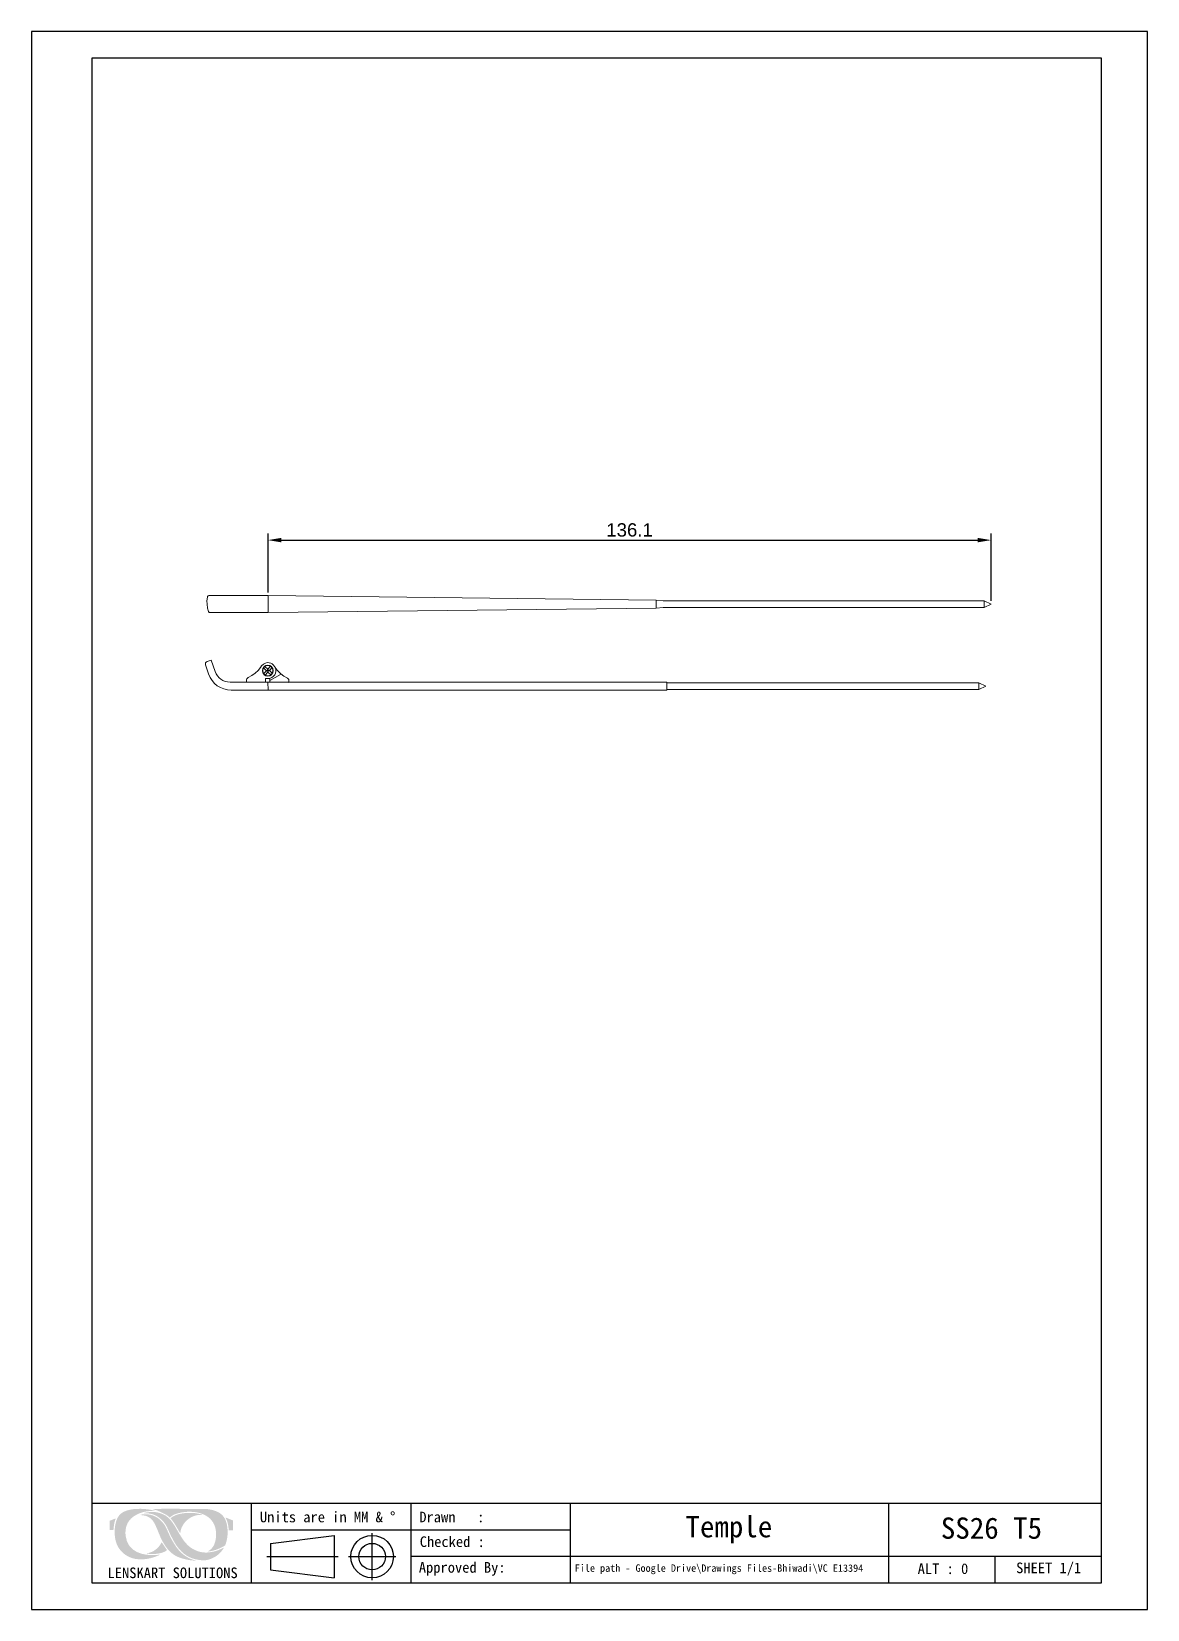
# Model space of a CAD drawing. Header units: millimetres. Extents: x 2718 to 2928, y 1148 to 1445.
import ezdxf

# ---------------------------------------------------------------- set-up
doc = ezdxf.new("R2010")
doc.units = ezdxf.units.MM
doc.linetypes.add('CENTER2', pattern=[28.575, 19.05, -3.175, 3.175, -3.175])
doc.layers.add('Center Line', color=2, linetype='CENTER2')
doc.layers.add('图框-线条', color=7, linetype='Continuous')
doc.layers.add('绘图层', color=7, linetype='Continuous', lineweight=15)
doc.styles.get("Standard").update_dxf_attribs({"font": 'arial.ttf'})
doc.styles.add('宋体', font='SimSun.ttf')
doc.styles.add('样式 1', font='romant.shx')
doc.dimstyles.new('ISO-25$0', dxfattribs={"dimtxt": 2.5, "dimasz": 2.5, "dimexe": 0.5, "dimexo": 1, "dimgap": 1, "dimtad": 0, "dimtih": 1, "dimtoh": 1, "dimdec": 1, "dimzin": 10, "dimdsep": 46, "dimlunit": 6, "dimtxsty": '样式 1', "dimcen": 0, "dimclrd": 256, "dimclre": 256, "dimclrt": 7, "dimazin": 0, "dimtfac": 1, "dimtdec": 1, "dimtofl": 0, "dimtmove": 0, "dimatfit": 0, "dimfxl": 1, "dimtolj": 1, "dimtzin": 10, "dimarcsym": 0})

# ---------------------------------------------------------------- blocks, each defined once
blk = doc.blocks.new('gqqgq')
at = {"color": 7, "lineweight": 13}
for points in [[(538.95, 7.71), (538.61, 7.71), (538.67, 4.14), (539.31, 4.14)], [(538.95, 7.71), (539.14, 7.69), (539.31, 7.59), (539.41, 7.44), (539.79, 6.78), (540.24, 6.17), (540.77, 5.62), (541.38, 5.15)], [(538.99, 4.14), (540.09, 6.15)], [(538.67, 3.33), (538.65, -0.25), (539.09, -0.25)], [(538.67, 3.33), (539.33, 3.33), (539.33, 3.73), (539.31, 4.14)], [(539.35, 4.07), (539.33, 3.73)], [(540.01, 4.34), (540.53, 3.78), (539.97, 3.25)], [(540.81, 3.48), (540.24, 2.95)], [(540.83, 4.05), (540.31, 4.62)], [(541.33, 2.91), (540.81, 3.48)], [(541.4, 4.58), (540.83, 4.05)], [(541.67, 4.28), (541.11, 3.75)], [(541.63, 3.19), (541.11, 3.75)], [(539.09, -0.25), (539.28, -0.21), (539.43, -0.1), (539.54, 0.05)], [(539.54, 0.05), (539.9, 0.73), (540.32, 1.34), (540.83, 1.91), (541.42, 2.4), (541.72, 2.57)]]:
    blk.add_lwpolyline(points, dxfattribs=at)
blk.add_circle((540.82, 3.76), 0.996)
blk.add_open_spline([(541.72, 2.57), (543.74, 4.47), (540.21, 6.7), (539.35, 4.07)], degree=3, dxfattribs=at)
at = {"layer": 'Center Line'}
for points in [[(540.82, 3.52), (540.82, 3.76), (540.58, 3.76)], [(540.82, 4.01), (540.82, 3.76), (541.06, 3.76)]]:
    blk.add_lwpolyline(points, dxfattribs=at)
blk = doc.blocks.new('*D3')
at = {"color": 0, "lineweight": -2, "transparency": 16777216}
for p, q in [((2762.47, 1339.87), (2762.47, 1350.95)), ((2764.97, 1349.7), (2896.05, 1349.7)), ((2898.55, 1338.28), (2898.55, 1350.95))]:
    blk.add_line(p, q, dxfattribs=at)
at = {"color": 0, "transparency": 16777216}
for points in [[(2764.97, 1350.12), (2764.97, 1349.29), (2762.47, 1349.7)], [(2896.05, 1350.12), (2896.05, 1349.29), (2898.55, 1349.7)]]:
    blk.add_solid(points, dxfattribs=at)
at = {"layer": 'Defpoints', "color": 0, "transparency": 16777216}
for p in [(2898.55, 1349.7), (2762.47, 1339.25), (2898.55, 1337.66)]:
    blk.add_point(p, dxfattribs=at)
at = {"color": 0, "transparency": 16777216, "insert": (2830.51, 1351.61), "char_height": 2.5, "attachment_point": 5}
blk.add_mtext('\\A1;136.1', dxfattribs=at)

msp = doc.modelspace()

# ---------------------------------------------------------------- hatches: boundary and pattern name
at = {"layer": '图框-线条', "lineweight": 0, "ltscale": 0.1}
h = msp.add_hatch(color=252, dxfattribs=at)
edge = h.paths.add_edge_path()
edge.add_spline(control_points=[(2732.67, 1165.12), (2732.67, 1165.12), (2732.67, 1163.41), (2732.67, 1163.41), (2732.67, 1163.41), (2732.67, 1163.41), (2733.38, 1163.41), (2733.38, 1163.41), (2733.38, 1163.41), (2733.44, 1163.81), (2733.44, 1164.16), (2733.52, 1164.56), (2733.52, 1164.56), (2733.59, 1164.91), (2733.7, 1165.26), (2733.82, 1165.56), (2733.82, 1165.56), (2733.82, 1165.56), (2732.67, 1165.12), (2732.67, 1165.12)], knot_values=[0, 0, 0, 0, 0.166667, 0.166667, 0.166667, 0.166667, 0.333333, 0.333333, 0.333333, 0.333333, 0.5, 0.5, 0.5, 0.5, 0.666667, 0.666667, 0.666667, 0.666667, 1, 1, 1, 1], degree=3, periodic=0)
edge = h.paths.add_edge_path()
edge.add_spline(control_points=[(2755.07, 1163.33), (2755.07, 1163.33), (2755.88, 1163.33), (2755.88, 1163.33), (2755.88, 1163.33), (2755.88, 1163.33), (2755.88, 1165.18), (2755.88, 1165.18), (2755.88, 1165.18), (2755.88, 1165.18), (2754.47, 1165.74), (2754.47, 1165.74), (2754.47, 1165.74), (2754.62, 1165.38), (2754.78, 1165.12), (2754.89, 1164.67), (2754.89, 1164.67), (2755, 1164.22), (2755.04, 1163.82), (2755.07, 1163.33)], knot_values=[0, 0, 0, 0, 0.166667, 0.166667, 0.166667, 0.166667, 0.333333, 0.333333, 0.333333, 0.333333, 0.5, 0.5, 0.5, 0.5, 0.666667, 0.666667, 0.666667, 0.666667, 1, 1, 1, 1], degree=3, periodic=0)
edge = h.paths.add_edge_path(flags=17)
edge.add_spline(control_points=[(2739.59, 1158.99), (2739.72, 1158.88), (2740.55, 1158.87), (2740.69, 1158.86), (2740.69, 1158.86), (2741.57, 1158.84), (2742.89, 1159.05), (2743.47, 1159.61), (2743.47, 1159.61), (2743.41, 1159.69), (2743.38, 1159.72), (2743.33, 1159.79), (2743.33, 1159.79), (2743.33, 1159.79), (2742.46, 1161.08), (2742.46, 1161.08), (2742.46, 1161.08), (2742.25, 1160.82), (2742.15, 1160.32), (2741.35, 1159.71), (2741.35, 1159.71), (2740.88, 1159.34), (2740.32, 1159.09), (2739.59, 1158.99)], knot_values=[0, 0, 0, 0, 0.142857, 0.142857, 0.142857, 0.142857, 0.285714, 0.285714, 0.285714, 0.285714, 0.428571, 0.428571, 0.428571, 0.428571, 0.571429, 0.571429, 0.571429, 0.571429, 0.714286, 0.714286, 0.714286, 0.714286, 1, 1, 1, 1], degree=3, periodic=0)
edge = h.paths.add_edge_path(flags=17)
edge.add_spline(control_points=[(2744.14, 1165.57), (2744.19, 1165.48), (2744.2, 1165.49), (2744.26, 1165.42), (2744.26, 1165.42), (2744.91, 1164.68), (2745.84, 1162.89), (2745.96, 1162.76), (2745.96, 1162.76), (2746.02, 1164.26), (2747.27, 1165.57), (2748.51, 1166), (2748.51, 1166), (2749.16, 1166.23), (2749.51, 1166.24), (2750.23, 1166.17), (2750.23, 1166.17), (2749.99, 1166.36), (2748.98, 1166.53), (2748.73, 1166.56), (2748.73, 1166.56), (2747.52, 1166.69), (2745.76, 1166.58), (2744.68, 1165.98), (2744.68, 1165.98), (2744.51, 1165.88), (2744.2, 1165.69), (2744.14, 1165.57)], knot_values=[0, 0, 0, 0, 0.125, 0.125, 0.125, 0.125, 0.25, 0.25, 0.25, 0.25, 0.375, 0.375, 0.375, 0.375, 0.5, 0.5, 0.5, 0.5, 0.625, 0.625, 0.625, 0.625, 0.75, 0.75, 0.75, 0.75, 1, 1, 1, 1], degree=3, periodic=0)
edge = h.paths.add_edge_path()
edge.add_spline(control_points=[(2743.56, 1163.21), (2743.15, 1164.13), (2743.03, 1164.38), (2742.39, 1165.07), (2742.39, 1165.07), (2741.51, 1166.02), (2740.17, 1166.49), (2738.84, 1166.31), (2738.84, 1166.31), (2738.75, 1166.3), (2738.68, 1166.28), (2738.59, 1166.27), (2738.59, 1166.27), (2738.59, 1166.27), (2738.36, 1166.2), (2738.36, 1166.2), (2738.36, 1166.2), (2739.13, 1166.16), (2739.72, 1166.05), (2740.23, 1165.66), (2740.23, 1165.66), (2740.74, 1165.28), (2740.93, 1164.98), (2741.26, 1164.31), (2741.26, 1164.31), (2741.79, 1163.23), (2742.15, 1162.02), (2742.74, 1161.02), (2742.74, 1161.02), (2743.37, 1159.95), (2743.98, 1159.17), (2745.04, 1158.55), (2745.04, 1158.55), (2745.9, 1158.05), (2747.69, 1157.58), (2748.88, 1157.63), (2748.88, 1157.63), (2748.74, 1157.7), (2748.56, 1157.72), (2748.4, 1157.77), (2748.4, 1157.77), (2746.19, 1158.44), (2744.91, 1160.32), (2743.94, 1162.38), (2743.94, 1162.38), (2743.81, 1162.66), (2743.69, 1162.93), (2743.56, 1163.21)], knot_values=[0, 0, 0, 0, 0.076923, 0.076923, 0.076923, 0.076923, 0.153846, 0.153846, 0.153846, 0.153846, 0.230769, 0.230769, 0.230769, 0.230769, 0.307692, 0.307692, 0.307692, 0.307692, 0.384615, 0.384615, 0.384615, 0.384615, 0.461538, 0.461538, 0.461538, 0.461538, 0.538462, 0.538462, 0.538462, 0.538462, 0.615385, 0.615385, 0.615385, 0.615385, 0.692308, 0.692308, 0.692308, 0.692308, 0.769231, 0.769231, 0.769231, 0.769231, 0.846154, 0.846154, 0.846154, 0.846154, 1, 1, 1, 1], degree=3, periodic=0)
edge = h.paths.add_edge_path()
edge.add_spline(control_points=[(2754.18, 1160.06), (2754.15, 1160.06), (2753.33, 1159.67), (2753.16, 1159.61), (2753.16, 1159.61), (2752.81, 1159.47), (2752.39, 1159.34), (2752, 1159.27), (2752, 1159.27), (2751.03, 1159.08), (2750.31, 1159.08), (2749.38, 1159.35), (2749.38, 1159.35), (2747.8, 1159.82), (2746.87, 1160.93), (2746.13, 1162.09), (2746.13, 1162.09), (2744.8, 1164.14), (2744.27, 1166.13), (2741.72, 1166.67), (2741.72, 1166.67), (2741.29, 1166.76), (2740.78, 1166.8), (2740.32, 1166.77), (2740.32, 1166.77), (2740.02, 1166.74), (2739.3, 1166.67), (2739.08, 1166.54), (2739.08, 1166.54), (2740.2, 1166.56), (2741.08, 1166.35), (2741.88, 1165.78), (2741.88, 1165.78), (2743.53, 1164.59), (2743.58, 1163.35), (2744.45, 1161.81), (2744.45, 1161.81), (2744.86, 1161.06), (2745.16, 1160.49), (2745.73, 1159.82), (2745.73, 1159.82), (2746.92, 1158.43), (2748.18, 1157.82), (2750.13, 1157.67), (2750.13, 1157.67), (2751.06, 1157.61), (2752.01, 1158.02), (2752.62, 1158.41), (2752.62, 1158.41), (2753.05, 1158.68), (2753.39, 1159.01), (2753.71, 1159.38), (2753.71, 1159.38), (2753.87, 1159.57), (2754.05, 1159.86), (2754.18, 1160.06)], knot_values=[0, 0, 0, 0, 0.066667, 0.066667, 0.066667, 0.066667, 0.133333, 0.133333, 0.133333, 0.133333, 0.2, 0.2, 0.2, 0.2, 0.266667, 0.266667, 0.266667, 0.266667, 0.333333, 0.333333, 0.333333, 0.333333, 0.4, 0.4, 0.4, 0.4, 0.466667, 0.466667, 0.466667, 0.466667, 0.533333, 0.533333, 0.533333, 0.533333, 0.6, 0.6, 0.6, 0.6, 0.666667, 0.666667, 0.666667, 0.666667, 0.733333, 0.733333, 0.733333, 0.733333, 0.8, 0.8, 0.8, 0.8, 0.866667, 0.866667, 0.866667, 0.866667, 1, 1, 1, 1], degree=3, periodic=0)
edge = h.paths.add_edge_path()
edge.add_spline(control_points=[(2743.99, 1165.73), (2744.55, 1166.16), (2744.71, 1166.3), (2745.53, 1166.53), (2745.53, 1166.53), (2747.4, 1167.05), (2749.81, 1166.91), (2751.28, 1165.76), (2751.28, 1165.76), (2752.08, 1165.13), (2752.74, 1164.03), (2752.7, 1162.48), (2752.7, 1162.48), (2752.67, 1161.34), (2752.39, 1160.23), (2751.49, 1159.57), (2751.49, 1159.57), (2751.43, 1159.53), (2751.18, 1159.37), (2751.12, 1159.36), (2751.12, 1159.36), (2752.01, 1159.3), (2753.41, 1159.9), (2754.14, 1160.32), (2754.14, 1160.32), (2754.42, 1160.48), (2754.39, 1160.45), (2754.51, 1160.77), (2754.51, 1160.77), (2754.97, 1162.03), (2754.99, 1163.78), (2754.56, 1165.01), (2754.56, 1165.01), (2754.37, 1165.57), (2754.15, 1165.87), (2753.79, 1166.24), (2753.79, 1166.24), (2753.03, 1167), (2751.52, 1167.35), (2750.42, 1167.35), (2750.42, 1167.35), (2747.2, 1167.35), (2743.89, 1167.39), (2740.68, 1167.35), (2740.68, 1167.35), (2740.92, 1167.25), (2741.33, 1167.15), (2741.6, 1167.06), (2741.6, 1167.06), (2741.87, 1166.96), (2743.05, 1166.4), (2743.29, 1166.26), (2743.29, 1166.26), (2743.61, 1166.07), (2743.93, 1165.76), (2743.99, 1165.73)], knot_values=[0, 0, 0, 0, 0.066667, 0.066667, 0.066667, 0.066667, 0.133333, 0.133333, 0.133333, 0.133333, 0.2, 0.2, 0.2, 0.2, 0.266667, 0.266667, 0.266667, 0.266667, 0.333333, 0.333333, 0.333333, 0.333333, 0.4, 0.4, 0.4, 0.4, 0.466667, 0.466667, 0.466667, 0.466667, 0.533333, 0.533333, 0.533333, 0.533333, 0.6, 0.6, 0.6, 0.6, 0.666667, 0.666667, 0.666667, 0.666667, 0.733333, 0.733333, 0.733333, 0.733333, 0.8, 0.8, 0.8, 0.8, 0.866667, 0.866667, 0.866667, 0.866667, 1, 1, 1, 1], degree=3, periodic=0)
edge = h.paths.add_edge_path()
edge.add_spline(control_points=[(2742.21, 1158.77), (2742.07, 1158.78), (2741.8, 1158.72), (2741.64, 1158.7), (2741.64, 1158.7), (2739.07, 1158.46), (2736.03, 1159.14), (2735.67, 1162.29), (2735.67, 1162.29), (2735.5, 1163.75), (2735.95, 1165.08), (2737.13, 1165.89), (2737.13, 1165.89), (2738.3, 1166.69), (2739.48, 1167.01), (2741.21, 1166.96), (2741.21, 1166.96), (2741.21, 1166.96), (2740.51, 1167.15), (2740.51, 1167.15), (2740.51, 1167.15), (2738.98, 1167.48), (2736.7, 1167.49), (2735.35, 1166.82), (2735.35, 1166.82), (2734.58, 1166.44), (2734.16, 1165.88), (2733.87, 1164.92), (2733.87, 1164.92), (2733.37, 1163.3), (2733.51, 1160.81), (2734.73, 1159.53), (2734.73, 1159.53), (2734.89, 1159.36), (2734.96, 1159.25), (2735.15, 1159.1), (2735.15, 1159.1), (2735.34, 1158.95), (2735.37, 1158.89), (2735.61, 1158.72), (2735.61, 1158.72), (2737.19, 1157.61), (2739.24, 1157.67), (2741.05, 1158.27), (2741.05, 1158.27), (2741.26, 1158.35), (2741.46, 1158.43), (2741.65, 1158.51), (2741.65, 1158.51), (2741.77, 1158.56), (2742.14, 1158.76), (2742.21, 1158.77)], knot_values=[0, 0, 0, 0, 0.071429, 0.071429, 0.071429, 0.071429, 0.142857, 0.142857, 0.142857, 0.142857, 0.214286, 0.214286, 0.214286, 0.214286, 0.285714, 0.285714, 0.285714, 0.285714, 0.357143, 0.357143, 0.357143, 0.357143, 0.428571, 0.428571, 0.428571, 0.428571, 0.5, 0.5, 0.5, 0.5, 0.571429, 0.571429, 0.571429, 0.571429, 0.642857, 0.642857, 0.642857, 0.642857, 0.714286, 0.714286, 0.714286, 0.714286, 0.785714, 0.785714, 0.785714, 0.785714, 0.857143, 0.857143, 0.857143, 0.857143, 1, 1, 1, 1], degree=3, periodic=0)

# ---------------------------------------------------------------- linework, layer by layer
for p, q in [((2919.32, 1440.43), (2729.32, 1440.43)), ((2729.32, 1440.43), (2729.32, 1153.43)), ((2919.32, 1153.43), (2919.32, 1440.43)), ((2729.32, 1168.43), (2919.32, 1168.43)), ((2759.32, 1168.43), (2759.32, 1153.43)), ((2789.32, 1168.43), (2789.32, 1153.43)), ((2819.32, 1168.43), (2819.32, 1153.43)), ((2879.32, 1153.43), (2879.32, 1168.43)), ((2759.32, 1163.43), (2819.32, 1163.43)), ((2762.91, 1160.87), (2774.91, 1162.37)), ((2774.91, 1162.37), (2774.91, 1154.37)), ((2782.06, 1153.92), (2782.06, 1162.81)), ((2762.25, 1158.37), (2775.64, 1158.37)), ((2762.91, 1160.87), (2762.91, 1155.87)), ((2777.62, 1158.37), (2786.51, 1158.37)), ((2789.32, 1158.43), (2919.32, 1158.43)), ((2899.32, 1153.43), (2899.32, 1158.43)), ((2762.91, 1155.87), (2774.91, 1154.37)), ((2729.32, 1153.43), (2919.32, 1153.43))]:
    msp.add_line(p, q)
at = {"color": 7, "lineweight": 13}
for p, q in [((2762.42, 1322.96), (2837.53, 1322.96)), ((2837.53, 1322.96), (2837.53, 1321.46)), ((2837.53, 1322.87), (2896.27, 1322.85)), ((2762.48, 1321.46), (2837.53, 1321.46)), ((2837.53, 1321.57), (2896.27, 1321.56))]:
    msp.add_line(p, q, dxfattribs=at)
msp.add_lwpolyline([(2717.97, 1148.43), (2927.97, 1148.43), (2927.97, 1445.43), (2717.97, 1445.43)], close=True)
for points in [[(2751.58, 1336.05), (2762.47, 1336.05), (2762.47, 1339.25), (2751.35, 1339.25), (2751.2, 1339.22), (2751.1, 1339.12), (2751.05, 1338.99), (2750.97, 1338.29), (2750.99, 1337.62), (2751.1, 1336.92), (2751.29, 1336.24), (2751.41, 1336.09)], [(2835.52, 1338.4), (2835.52, 1336.89), (2762.47, 1336.05), (2762.47, 1339.25)], [(2897.26, 1337), (2897.26, 1338.29), (2898.55, 1337.66)], [(2896.27, 1321.56), (2896.27, 1322.85), (2897.56, 1322.22)]]:
    msp.add_lwpolyline(points, close=True, dxfattribs=at)
for points in [[(2835.52, 1338.4), (2836.81, 1338.29)], [(2835.52, 1336.89), (2836.81, 1337)], [(2836.81, 1338.29), (2897.26, 1338.29)], [(2836.81, 1337), (2897.26, 1337)]]:
    msp.add_lwpolyline(points, dxfattribs=at)
msp.add_lwpolyline([(2762.48, 1321.46), (2762.42, 1322.97), (2755.33, 1322.97, -0.318496), (2752.5, 1324.97), (2751.76, 1327.08), (2751.01, 1326.83, 0.415586), (2750.7, 1326.2), (2751.28, 1324.51, 0.320792), (2755.54, 1321.46), (2762.48, 1321.46)], format="xyb", dxfattribs=at)
for radius in [4, 2.5]:
    msp.add_circle((2782.06, 1158.37), radius)
msp.add_arc((2896.87, 1322.22), 0.652, 358.5349, 1.4173, dxfattribs=at)

# ---------------------------------------------------------------- block references
at = {"color": 3, "xscale": -1, "rotation": 270}
msp.add_blockref('gqqgq', (2758.68, 784.31), dxfattribs=at)

# ---------------------------------------------------------------- texts
at = {"layer": '绘图层', "color": 7, "linetype": 'ByBlock', "lineweight": 9, "attachment_point": 5, "style": '宋体'}
for s, insert, char_height, width in [('\\pxql;{\\fNSimSun|b0|i0|c0|p49;Units are in MM & %%D}', (2776.21, 1165.81), 2, 30.5443), ('\\pxql;{\\fNSimSun|b0|i0|c0|p49;Drawn   : }', (2806.21, 1165.81), 2, 30.5443), ('{\\fNSimSun|b0|i0|c0|p49;Temple}', (2849.2, 1163.43), 4, 58.2869), ('{\\fNSimSun|b0|i0|c0|p49;SS26 T5}', (2898.62, 1163.7), 4, 58.2869), ('\\pxql;{\\fNSimSun|b0|i0|c0|p49;Checked : }', (2802.47, 1161.16), 2, 22.9015), ('{\\fSimSun|b0|i0|c134|p2;LENSKART SOLUTIONS}', (2744.52, 1155.3), 2, 58.9745), ('\\pxql;{\\fNSimSun|b0|i0|c0|p49;Approved By:}', (2802.3, 1156.05), 2, 22.9015), ('\\pxql;{\\fNSimSun|b0|i0|c0|p49;File path - Google Drive\\\\Drawings Files-Bhiwadi\\\\VC E13394}', (2865.14, 1155.98), 1.4, 89.89), ('{\\fNSimSun|b0|i0|c0|p49;ALT : 0}', (2889.49, 1156.08), 2, 17.2791), ('{\\fNSimSun|b0|i0|c0|p49;SHEET 1/1}', (2909.38, 1156.01), 2, 17.2791)]:
    msp.add_mtext(s, dxfattribs=dict(at, insert=insert, char_height=char_height, width=width))

# ---------------------------------------------------------------- dimensions: what is measured, and where the dimension line sits
dim = msp.add_linear_dim(base=(2898.55, 1349.7), p1=(2762.47, 1339.25), p2=(2898.55, 1337.66), dimstyle='ISO-25$0', override={"dimasz": 2.5, "dimexe": 1.25, "dimexo": 0.625, "dimgap": 0.625, "dimtad": 1, "dimtih": 0, "dimtoh": 0, "dimzin": 8, "dimdsep": 44, "dimtxsty": 'Standard', "dimcen": 2.5, "dimclrd": 0, "dimclre": 0, "dimclrt": 0, "dimtdec": 2, "dimtofl": 1, "dimatfit": 3})
dim.commit()
dim.dimension.update_dxf_attribs({"geometry": '*D3', "text_midpoint": (2830.51, 1351.61)})

doc.saveas('drawing.dxf')
